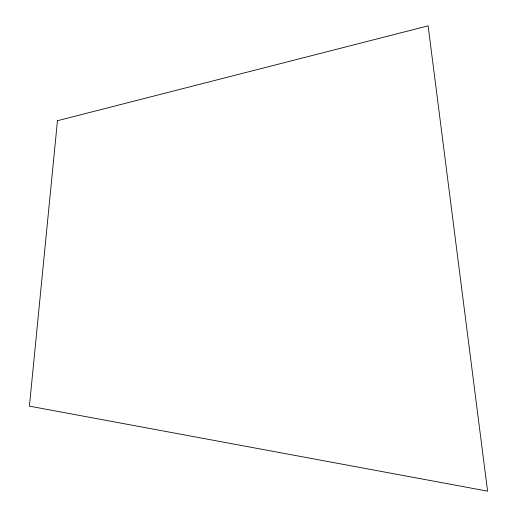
<?xml version="1.0" encoding="UTF-8"?>
<svg xmlns="http://www.w3.org/2000/svg" width="517" height="517" viewBox="0 0 517 517"><rect width="100%" height="100%" fill="white"/><g stroke="black" fill="none" stroke-linecap="round" stroke-linejoin="round"><path stroke-width="0.78" d="M57.452 120.72L29.417 406.149L487.583 491.15L428.115 25.85L57.452 120.72"/></g></svg>
